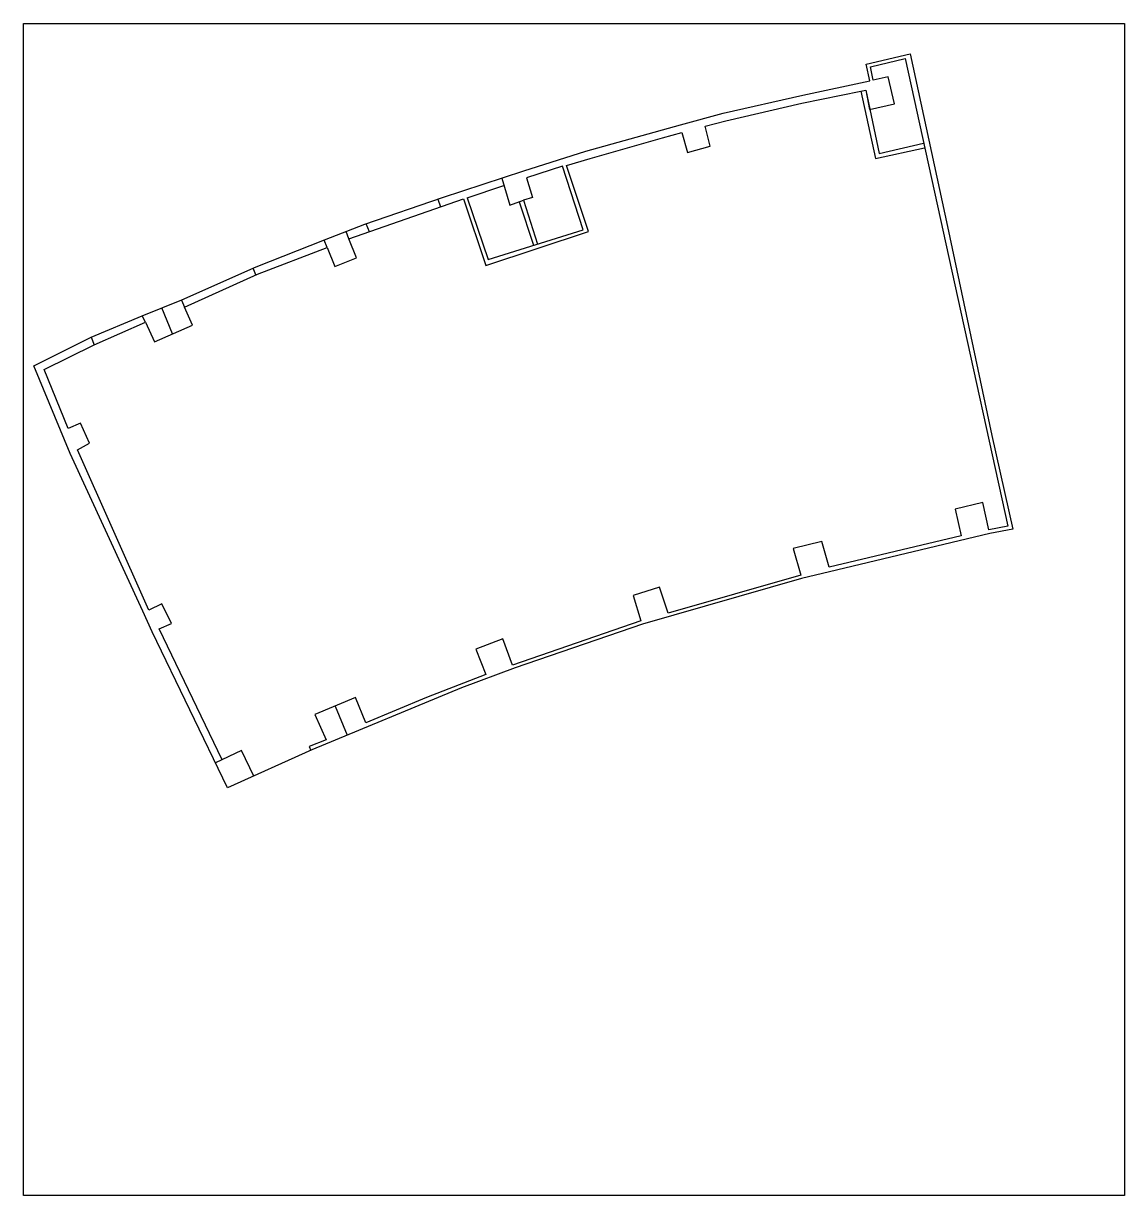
# Model space of a CAD drawing. Header units: inches. Extents: x 8506 to 16857, y 3646 to 8059.
# Drawn here: x 12709 to 16857, y 3646 to 8059 of the extents above; entities that cross this region are included whole.
import ezdxf

# ---------------------------------------------------------------- set-up
doc = ezdxf.new("R2010")
doc.units = ezdxf.units.IN
doc.layers.add('TEXT', color=7, linetype='Continuous', true_color=0x9d9100)
doc.layers.add('WALL 2', color=40, linetype='Continuous', lineweight=18)
picture_1 = doc.add_image_def('image1.jpg', size_in_pixel=(2058, 2190))

msp = doc.modelspace()

# ---------------------------------------------------------------- linework, layer by layer
at = {"layer": 'WALL 2', "lineweight": 30}
for p, q in [((16029.7, 7927.2), (16217, 7075.5)), ((15641.3, 7759.2), (15863.8, 7804.3)), ((15863.8, 7804.3), (15918.7, 7550.8)), ((15354.9, 7693), (15641.3, 7759.2)), ((15277.4, 7672.4), (15354.9, 7693)), ((15115.7, 7628.2), (15189.3, 7649.3)), ((15189.3, 7649.3), (15210.9, 7573.7)), ((15295.4, 7597.5), (15277.4, 7672.4)), ((14843.9, 7550.3), (15115.7, 7628.2)), ((15210.9, 7573.7), (15295.4, 7597.5)), ((15918.7, 7550.8), (16103.5, 7591.6)), ((14754.9, 7525.1), (14843.9, 7550.3)), ((14837.6, 7275.4), (14754.9, 7525.1)), ((13935.2, 7248), (14366.8, 7398.6)), ((14269.8, 7397.8), (14280.1, 7368.3)), ((14366.8, 7398.6), (14450.6, 7147.4)), ((14013.1, 7275.2), (14000.1, 7304.8)), ((13963.6, 7176.3), (13935.2, 7248)), ((14450.6, 7147.4), (14837.6, 7275.4)), ((13590.6, 7115.3), (13853.2, 7215.3)), ((13853.2, 7215.3), (13881.6, 7143.7)), ((13881.6, 7143.7), (13963.6, 7176.3)), ((13316.6, 6990.8), (13590.6, 7115.3)), ((13585, 7112.8), (13574, 7137.5)), ((16217, 7075.5), (16416.8, 6166.5)), ((13304.8, 7017.8), (13316.6, 6990.8)), ((13346.2, 6923), (13316.6, 6990.8)), ((12976.4, 6849.6), (13168.9, 6934)), ((13168.9, 6934), (13156.4, 6958.1)), ((13168.9, 6934), (13203, 6861.1)), ((13203, 6861.1), (13346.2, 6923)), ((12787.5, 6756.5), (12976.4, 6849.6)), ((12964.3, 6878), (12976.4, 6849.6)), ((12877.8, 6534.1), (12787.5, 6756.5)), ((12924, 6554.9), (12877.8, 6534.1)), ((12958, 6478.4), (12924, 6554.9)), ((12913.5, 6454.3), (12958, 6478.4)), ((13182.1, 5850.3), (12913.5, 6454.3)), ((16322.2, 6255), (16218.7, 6230.3)), ((16218.7, 6230.3), (16241.6, 6130)), ((16344.9, 6153), (16322.2, 6255)), ((16416.8, 6166.5), (16344.9, 6153)), ((15716.4, 6108.5), (15607.9, 6082.8)), ((15743.6, 6012.4), (15716.4, 6108.5)), ((16241.6, 6130), (15743.6, 6012.4)), ((15607.9, 6082.8), (15637.4, 5982.6)), ((15637.4, 5982.6), (15137.8, 5839.5)), ((15105.5, 5936.8), (15005.6, 5906)), ((15137.8, 5839.5), (15105.5, 5936.8)), ((13230.3, 5874.3), (13182.1, 5850.3)), ((13267, 5800.4), (13230.3, 5874.3)), ((15005.6, 5906), (15035.3, 5810.1)), ((13220, 5780.4), (13267, 5800.4)), ((15035.3, 5810.1), (14551.7, 5643.3)), ((13458.4, 5287.3), (13220, 5780.4)), ((14514.9, 5741.9), (14413.7, 5702.9)), ((14551.7, 5643.3), (14514.9, 5741.9)), ((14413.7, 5702.9), (14451.4, 5608.1)), ((14451.4, 5608.1), (14227, 5521.6)), ((13959.8, 5521.2), (13807.2, 5457.5)), ((13999.3, 5426.6), (13959.8, 5521.2)), ((14227, 5521.6), (13999.3, 5426.6)), ((13807.2, 5457.5), (13849.7, 5361.9)), ((13849.7, 5361.9), (13785, 5336.5)), ((13785, 5336.5), (13791.6, 5321.9))]:
    msp.add_line(p, q, dxfattribs=at)
for points in [[(13478, 5181.1), (13194.7, 5768.3), (13159.7, 5846.7), (12886, 6440.2), (12748.9, 6770.8), (12964.3, 6878), (13156.4, 6958.1), (13305.8, 7018.2), (13585.7, 7142.7), (13843.3, 7244.4), (13995.6, 7303.3), (14287.1, 7403.8), (14593.6, 7504.2), (14827.1, 7578.6), (15184.4, 7677.4), (15345.4, 7721.5), (15644.8, 7789.4), (15896.8, 7843.2), (15883.5, 7905.8), (16049.1, 7945.4), (16189.8, 7294.9), (16356.6, 6507.8), (16435.4, 6154.7), (16348.9, 6139), (15744.9, 5994.1), (15640, 5969.5), (15040.5, 5797.6), (14561.9, 5632.6), (14359.6, 5558), (13796.2, 5324), (13478, 5181.1)], [(15863.8, 7804.3), (15881.6, 7807.9), (15896.4, 7735), (15990, 7756.1), (15966.7, 7858.2), (15910.2, 7845.3), (15899.2, 7896.2), (16029.7, 7927.2)], [(15881.6, 7807.9), (15931.9, 7569.2), (16099.7, 7608.9)], [(14381.1, 7403.1), (14459.9, 7170.8), (14817.5, 7281.9), (14740.2, 7522.2), (14604.2, 7478.4), (14626.7, 7404.6), (14592.3, 7393.4), (14646, 7228.6)], [(14511, 7477.1), (14541.9, 7375.4)], [(14381.1, 7403.1), (14519.3, 7449.7)], [(14541.9, 7375.3), (14592.3, 7393.4)], [(14576.9, 7387.8), (14631, 7223.9)], [(13853.2, 7215.3), (13841.9, 7243.9)], [(13935.2, 7248), (13924.4, 7275.8)], [(13270.4, 6890.2), (13231, 6988.1)], [(13883.5, 5489.3), (13929.2, 5379.2)], [(13576.8, 5225.5), (13530.6, 5322.2), (13432.7, 5274.9)]]:
    msp.add_lwpolyline(points, dxfattribs=at)

# ---------------------------------------------------------------- pictures from other files: only their frames are drawn
at = {"layer": 'TEXT'}
image = msp.add_image(picture_1, insert=(12709.4, 3646.1), size_in_units=(4147.2, 4413.2), dxfattribs=at)
image.dxf.flags = 7

doc.saveas('drawing.dxf')
